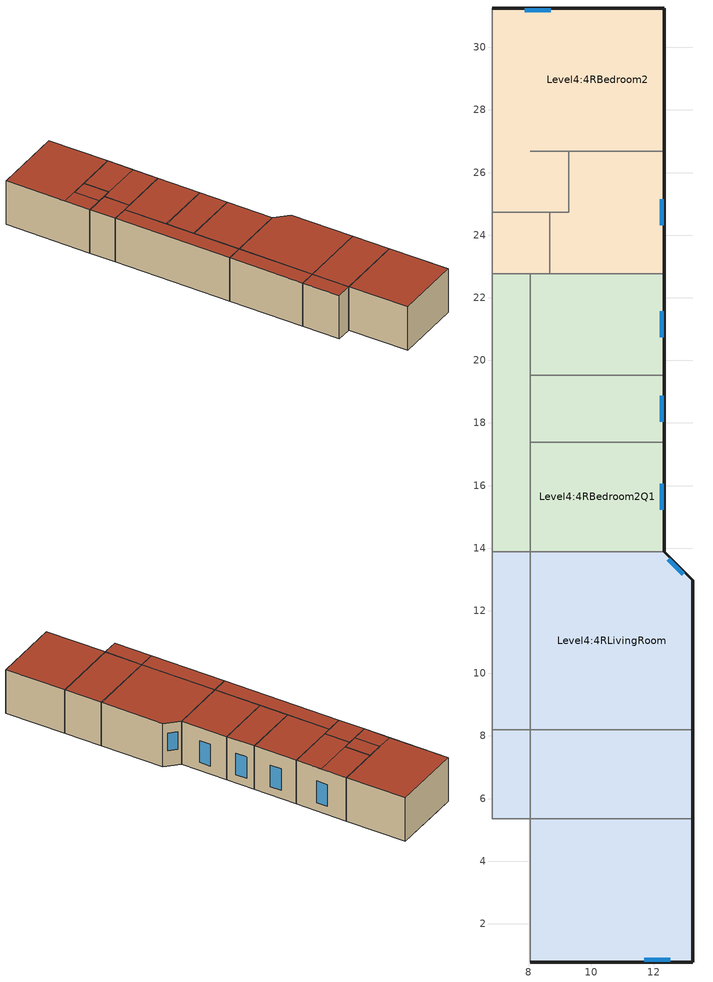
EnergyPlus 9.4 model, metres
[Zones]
Level4:4RBedroom2
 floor adiabatic (Project internal floor): 12.33,26.69 8.06,26.69 8.06,31.26 12.33,31.26 z14.02; 8.06,24.73 6.84,24.73 6.84,31.26 8.06,31.26 z14.02; 8.67,22.77 6.84,22.77 6.84,24.73 8.67,24.73 z14.02; 9.28,22.77 8.67,22.77 8.67,24.73 9.28,24.73 z14.02; 12.33,22.77 9.28,22.77 9.28,26.69 12.33,26.69 z14.02; 9.28,24.73 8.06,24.73 8.06,26.69 9.28,26.69 z14.02
 wall outside (Project wall): 12.33,22.77 12.33,26.69 12.33,31.26 6.84,31.26 z14.02:17.53
 wall to Level4:4RBedroom2 (Project partition): 8.06,26.69 9.28,26.69 12.33,26.69 / 6.84,24.73 8.06,24.73 / 8.67,22.77 8.67,24.73 8.06,24.73 / 9.28,26.69 9.28,24.73 8.67,24.73 z14.02:17.53
 wall to Level4:4RBedroom2 (Project partition_Rev): 12.33,26.69 9.28,26.69 8.06,26.69 / 8.06,24.73 6.84,24.73 / 8.06,24.73 8.67,24.73 8.67,22.77 / 8.67,24.73 9.28,24.73 9.28,26.69 z14.02:17.53
 wall adiabatic (Project partition): 6.84,31.26 6.84,24.73 6.84,22.77 z14.02:17.53
 wall to Level4:4RBedroom2Q1 (Project partition): 6.84,22.77 8.06,22.77 8.67,22.77 12.33,22.77 z14.02:17.53
 window x2 (Dbl Clr 6mm/6mm Air - 1001): 8.71,31.18 7.88,31.18 z14.62:16.37
 window (Dbl Clr 6mm/6mm Air - 1001): 12.25,24.31 12.25,25.15 z14.62:16.37
 roof outside (Project roof): 6.84,24.73 8.06,24.73 8.06,26.69 6.84,26.69 z17.53; 6.84,26.69 12.33,26.69 12.33,31.26 6.84,31.26 z17.53; 6.84,22.77 8.67,22.77 8.67,24.73 6.84,24.73 z17.53; 9.28,24.73 12.33,24.73 12.33,26.69 9.28,26.69 z17.53; 8.67,22.77 12.33,22.77 12.33,24.73 8.67,24.73 z17.53; 8.06,24.73 9.28,24.73 9.28,26.69 8.06,26.69 z17.53
Level4:4RBedroom2Q1
 floor adiabatic (Project internal floor): 12.33,19.52 8.06,19.52 8.06,22.77 12.33,22.77 z14.02; 8.06,13.88 6.84,13.88 6.84,22.77 8.06,22.77 z14.02; 12.33,17.39 8.06,17.39 8.06,19.52 12.33,19.52 z14.02; 12.33,13.88 8.06,13.88 8.06,17.39 12.33,17.39 z14.02
 wall outside (Project wall): 12.33,13.88 12.33,17.39 12.33,19.52 12.33,22.77 z14.02:17.53
 wall to Level4:4RBedroom2Q1 (Project partition): 8.06,22.77 8.06,19.52 12.33,19.52 / 8.06,13.88 8.06,17.39 8.06,19.52 / 8.06,17.39 12.33,17.39 z14.02:17.53
 wall to Level4:4RBedroom2Q1 (Project partition_Rev): 12.33,19.52 8.06,19.52 8.06,22.77 / 8.06,19.52 8.06,17.39 8.06,13.88 / 12.33,17.39 8.06,17.39 z14.02:17.53
 wall adiabatic (Project partition): 6.84,22.77 6.84,13.88 z14.02:17.53
 wall to Level4:4RLivingRoom (Project partition): 6.84,13.88 8.06,13.88 12.33,13.88 z14.02:17.53
 window (Dbl Clr 6mm/6mm Air - 1001): 12.25,20.73 12.25,21.57 / 12.25,18.04 12.25,18.87 / 12.25,15.22 12.25,16.05 z14.62:16.37
 roof outside (Project roof): 8.06,19.52 12.33,19.52 12.33,22.77 8.06,22.77 z17.53; 6.84,13.88 8.06,13.88 8.06,22.77 6.84,22.77 z17.53; 8.06,17.39 12.33,17.39 12.33,19.52 8.06,19.52 z17.53; 8.06,13.88 12.33,13.88 12.33,17.39 8.06,17.39 z17.53
Level4:4RLivingRoom
 floor adiabatic (Project internal floor): 13.24,0.78 8.06,0.78 8.06,5.35 13.24,5.35 z14.02; 8.06,8.19 6.84,8.19 6.84,13.88 8.06,13.88 z14.02; 13.24,8.19 8.06,8.19 8.06,13.88 12.33,13.88 13.24,12.97 z14.02; 8.06,5.35 6.84,5.35 6.84,8.19 8.06,8.19 z14.02; 13.24,5.35 8.06,5.35 8.06,8.19 13.24,8.19 z14.02
 wall outside (Project wall): 8.06,0.78 13.24,0.78 13.24,5.35 13.24,8.19 13.24,12.97 12.33,13.88 z14.02:17.53
 wall to Level4:4RLivingRoom (Project partition): 13.24,5.35 8.06,5.35 8.06,8.19 8.06,13.88 / 6.84,8.19 8.06,8.19 13.24,8.19 z14.02:17.53
 wall to Level4:4RLivingRoom (Project partition_Rev): 8.06,13.88 8.06,8.19 6.84,8.19 / 13.24,8.19 8.06,8.19 8.06,5.35 13.24,5.35 z14.02:17.53
 wall adiabatic (Project partition): 6.84,13.88 6.84,8.19 6.84,5.35 8.06,5.35 8.06,0.78 z14.02:17.53
 window x3 (Dbl Clr 6mm/6mm Air - 1001): 11.69,0.85 12.52,0.85 z14.62:16.37
 window (Dbl Clr 6mm/6mm Air - 1001): 12.94,13.16 12.46,13.64 z15.22:16.64
 roof outside (Project roof): 8.06,0.78 13.24,0.78 13.24,5.35 8.06,5.35 z17.53; 6.84,8.19 8.06,8.19 8.06,13.88 6.84,13.88 z17.53; 8.06,8.19 13.24,8.19 13.24,12.97 12.33,13.88 8.06,13.88 z17.53; 6.84,5.35 8.06,5.35 8.06,8.19 6.84,8.19 z17.53; 8.06,5.35 13.24,5.35 13.24,8.19 8.06,8.19 z17.53
[Site:Location]
Untitled (01-01:31-12)  (01-01:31-12): Latitude=40.66; Longitude=-73.8; Time Zone=-5; Elevation {m}=7
[Site:GroundTemperature:BuildingSurface]
18, 18, 18, 18, 18, 18, 18, 18, 18, 18, 18, 18
[Site:GroundTemperature:Deep]
14, 14, 14, 14, 14, 14, 14, 14, 14, 14, 14, 14
[Site:GroundTemperature:Shallow]
14, 14, 14, 14, 14, 14, 14, 14, 14, 14, 14, 14
[Site:GroundTemperature:FCfactorMethod]
January FCfactorMethod ground temperature {C}=6.02; Februry FCfactorMethod ground temperature {C}=2.12; March FCfactorMethod ground temperature {C}=1.06; April FCfactorMethod ground temperature {C}=1.98; May FCfactorMethod ground temperature {C}=7.24; June FCfactorMethod ground temperature {C}=13.14; July FCfactorMethod ground temperature {C}=18.69; August FCfactorMethod ground temperature {C}=22.71; September FCfactorMethod ground temperature {C}=23.88; October FCfactorMethod ground temperature {C}=21.99; November FCfactorMethod ground temperature {C}=17.45; December FCfactorMethod ground temperature {C}=11.72
[Site:GroundReflectance]
0.2, 0.2, 0.2, 0.2, 0.2, 0.2, 0.2, 0.2, 0.2, 0.2, 0.2, 0.2
[Site:GroundReflectance:SnowModifier]
2, 2
[SizingPeriod:DesignDay] Day of Month=15; Humidity Condition Type=WetBulb; Barometric Pressure {N/M**2}=101240.9; Rain Indicator=No; Snow on ground indicator=No
Name | Month | Day Type -- used for schedules | Maximum Dry-Bulb Temperature {C} | Daily Dry-Bulb Temperature Range {C} | Wetbulb at Maximum Dry-Bulb{C} | Wind Speed {m/s} | Wind Direction {Degrees N=0, S=180} | Daylight Savings Time Indicator | Solar Model Indicator | Clearness {0.0 to 1.2} | Max Dry-Bulb {C} | Daily Temp Range {C} | Wet-Bulb at Max {C} | Wind Speed {M/Sec} | Clearness {0.0 to 1.2} - gives no sun (but does include long wave radiant heat exchange with sky)
Summer Design Day in Untitled (01-01:31-12) Jun | 6 | SummerDesignDay | 33.2 | 10.7 | 22.9 | 0 | 0 | Yes | ASHRAEClearSky | 0.98
Summer Design Day in Untitled (01-01:31-12) Jul | 7 | SummerDesignDay | 35.3 | 9.5 | 24.6 | 0 | 0 | Yes | ASHRAEClearSky | 0.98
Summer Design Day in Untitled (01-01:31-12) Aug | 8 | SummerDesignDay | 33.7 | 8.5 | 23.6 | 0 | 0 | Yes | ASHRAEClearSky | 0.98
Summer Design Day in Untitled (01-01:31-12) Sep | 9 | SummerDesignDay | 30.4 | 8.3 | 21.5 | 0 | 0 | Yes | ASHRAEClearSky | 0.98
Winter Design Day in Untitled (01-01:31-12) | 1 | WinterDesignDay |  |  |  |  | 310 | No |  |  | -10.1 | 0 | -10.1 | 7.4 | 0
[Building]
Building: North Axis=0; Terrain=Suburbs; Loads Convergence Tolerance=.04; Temperature Convergence Tolerance=.4; Solar Distribution=FullExterior; Maximum number of warmup days=25; Minimum number of warmup days=6
[Material:NoMass] Roughness=Rough; Thermal Emittance=0.9; Solar Absorptance=0.7; Visible Absorptance=0.7
Name | Resistance {m2-K/w}
1_RVAL_2 | .21
3_RVAL_3 | .18
5_RVAL_2; 6_RVAL_2 | .15
[Construction]
Project internal floor: Gypsum Plastering_.0127, 1_RVAL_2, Plywood (Heavyweight)_.0254, Timber Flooring_.0127
Project roof: Asphalt 1_.01, Cast Concrete (Lightweight)_.1, 3_RVAL_3, Plasterboard_.013
Project partition: Gypsum Plasterboard_.025, 5_RVAL_2, Gypsum Plasterboard_.025
Project partition_Rev: Gypsum Plasterboard_.025, 6_RVAL_2, Gypsum Plasterboard_.025
Project wall: Brickwork Outer_.1, Brickwork Inner_.1, Gypsum Plastering_.013
Dbl Clr 6mm/6mm Air - 1001: 3, 1001, 3
Dbl Clr 6mm/6mm Air - 2001: 3, 1001, 3, 20002
[WindowMaterial:Gas]
1001: Gas type (Air - Argon - Krypton - Xenon - SF6 - Custom)=Air; Thickness {m}=.006
[WindowMaterial:Glazing]
3: Optical data type {SpectralAverage or Spectral}=SpectralAverage; Thickness {m}=.006; Solar transmittance at normal incidence=.775; Solar reflectance at normal incidence: front side=.071; Solar reflectance at normal incidence: back side=.071; Visible transmittance at normal incidence=.881; Visible reflectance at normal incidence: front side=.08; Visible reflectance at normal incidence: back side=.08; IR transmittance at normal incidence=0; IR emissivity: front side=.84; IR emissivity: back side=.84; Conductivity {W/m-K}=.9; Dirt Correction Factor for Solar and Visible Transmittance=1
[WindowMaterial:Blind]
20002: Slat orientation=Horizontal; Slat width (m)=0.025; Slat separation (m)=0.01875; Slat thickness (m)=0.001; Slat angle (deg)=45; Slat conductivity (W/m-K)=0.9; Slat beam solar transmittance=0; Slat beam solar reflectance, front side=0.5; Slat beam solar reflectance, back side=0.5; Slat diffuse solar transmittance=0; Slat diffuse solar reflectance, front side=0.5; Slat diffuse solar reflectance, back side=0.5; Slat beam visible transmittance=0; Slat beam visible reflectance, front side=0.5; Slat beam visible reflectance, back side=0.5; Slat diffuse visible transmittance=0; Slat diffuse visible reflectance, front side=0.5; Slat diffuse visible reflectance, back side=0.5; Slat IR (thermal) hemispherical transmittance=0; Slat IR (thermal) hemispherical reflectance, front side=0.9; Slat IR (thermal) hemispherical reflectance, back side=0.9; Blind-to-glass distance=0.05; Blind top opening multiplier=0.5; Blind bottom opening multiplier=0.5; Blind left-side opening multiplier=0.5; Blind right-side opening multiplier=0.5; Minimum slat angle (deg)=0; Maximum slat angle (deg)=180
[Material] Roughness=Rough; Thermal Emittance=0.9
Name | Thickness {m} | Conductivity {w/m-K} | Density {kg/m3} | Specific Heat {J/kg-K} | Solar Absorptance | Visible Absorptance
Gypsum Plastering_.0127 | .0127 | 0.4 | 1000 | 1000 | 0.5 | 0.5
Plywood (Heavyweight)_.0254 | .0254 | 0.15 | 700 | 1420 | 0.78 | 0.78
Timber Flooring_.0127 | .0127 | 0.14 | 650 | 1200 | 0.78 | 0.78
Asphalt 1_.01 | .01 | 0.7 | 2100 | 1000 | 0.85 | 0.9
Cast Concrete (Lightweight)_.1 | .1 | 0.38 | 1200 | 1000 | 0.6 | 0.6
Plasterboard_.013 | .013 | 0.25 | 2800 | 896 | 0.5 | 0.5
Gypsum Plasterboard_.025 | .025 | 0.25 | 900 | 1000 | 0.5 | 0.5
Brickwork Outer_.1 | .1 | 0.84 | 1700 | 800 | 0.7 | 0.7
Brickwork Inner_.1 | .1 | 0.62 | 1700 | 800 | 0.7 | 0.7
Gypsum Plastering_.013 | .013 | 0.4 | 1000 | 1000 | 0.5 | 0.5
[WindowShadingControl] Shading type=InteriorBlind; Name of glazed construction with shading=Dbl Clr 6mm/6mm Air - 2001; Shading control type=OnIfScheduleAllows; Schedule=TM59_Living_Occ; Shading control is scheduled=Yes; Glare control is active=No; Type of slat angle control=FixedSlatAngle; Setpoint 2=0; Multiple Surface Control Type=Group
Name | Zone | Fenestration Surface 1 | Fenestration Surface 2 | Fenestration Surface 3
11001 | Level4:4RBedroom2 | Level4:4RBedroom2_Wall_6_0_0_0_0_1_Win | Level4:4RBathroom1_Wall_2_0_0_0_0_0_Win
21001 | Level4:4RBedroom2Q1 | Level4:4RBedroom2Q1_Wall_2_0_0_0_0_0_Win | Level4:4RBathroom2_Wall_2_0_0_0_0_0_Win | Level4:4RBedroom3_Wall_2_0_0_0_0_0_Win
31001 | Level4:4RLivingRoom | Level4:4RLivingRoom_Wall_5_0_0_0_0_2_Win | Level4:4RKitchen_Wall_3_0_0_0_0_0_Win
[Zone] Relative North (to building)=0; Zone Type=1; Zone multiplier=1; Zone inside convection algorithm=TARP; Part Of Total Floor Area=Yes
Name | Zone volume | Floor Area
Level4:4RBedroom2 | 128.5313 | 40.8088
Level4:4RBedroom2Q1 | 135.2019 | 42.9267
Level4:4RLivingRoom | 219.3193 | 69.634
[PEOPLE] Number of People SCHEDULE=TM59_Living_Occ; Number of People Calculation Method=People/Area; People per Zone Floor Area=.0188; radiant fraction=.3; User Specified Sensible Fraction=AutoCalculate; CO2 generation rate per unit of activity level (units m3/s-W=3.82e-08; Enable ASHRAE 55 comfort warnings=No; MRT Calculation Type=ZoneAveraged; Work Efficiency SCHEDULE Name (0.0-1.0,real)=Work efficiency; Clothing Insulation Calculation Method=ClothingInsulationSchedule; Air Velocity SCHEDULE Name (units m/s, real)=Default Air Velocity for Comfort Calculations
Name | Zone | Activity level SCHEDULE Name (units W/person, real) | Clothing Insulation SCHEDULE Name (real)
People Level4:4RBedroom2 | Level4:4RBedroom2 | Activity Schedule 20763 | Clothing Schedule 20763
People Level4:4RBedroom2Q1 | Level4:4RBedroom2Q1 | Activity Schedule 20782 | Clothing Schedule 20782
People Level4:4RLivingRoom | Level4:4RLivingRoom | Activity Schedule 20833 | Clothing Schedule 20833
[Lights] Lighting SCHEDULE=TM59_Default_Light; Design Level calculation method=Watts/Area; Watts per Zone Area {W/m2}=5; Return Air Fraction=0; Radiant fraction=.42; Fraction Visible=.18; Fraction Replaceable=1
Name | Zone | LightsEndUseKey
Level4:4RBedroom2 General lighting | Level4:4RBedroom2 | ELECTRIC EQUIPMENT#Level4:4RBedroom2#GeneralLights
Level4:4RBedroom2Q1 General lighting | Level4:4RBedroom2Q1 | ELECTRIC EQUIPMENT#Level4:4RBedroom2Q1#GeneralLights
Level4:4RLivingRoom General lighting | Level4:4RLivingRoom | ELECTRIC EQUIPMENT#Level4:4RLivingRoom#GeneralLights
[WaterUse:Equipment] DHW SCHEDULE=Dwell_DomCommonAreas_Occ
Name | Peak Volumetric Flow Rate {m3/s} | Target Temperature Schedule | Hot Water Supply Temperature Schedule | Cold Water Supply Temperature Schedule | Zone
DHW Level4:4RBedroom2 | 5.00664e-07 | DHW Supply Temperature Level4:4RBedroom2 | DHW Supply Temperature Level4:4RBedroom2 | DHW Mains Temperature Level4:4RBedroom2 | Level4:4RBedroom2
DHW Level4:4RBedroom2Q1 | 5.26647e-07 | DHW Supply Temperature Level4:4RBedroom2Q1 | DHW Supply Temperature Level4:4RBedroom2Q1 | DHW Mains Temperature Level4:4RBedroom2Q1 | Level4:4RBedroom2Q1
DHW Level4:4RLivingRoom | 8.54306e-07 | DHW Supply Temperature Level4:4RLivingRoom | DHW Supply Temperature Level4:4RLivingRoom | DHW Mains Temperature Level4:4RLivingRoom | Level4:4RLivingRoom
[ZoneInfiltration:DesignFlowRate] Infiltration SCHEDULE=On 24/7; Design Volume Flow Rate calculation method=Flow/zone; Constant Term Coefficient=.606; Temperature Term Coefficient=.03636; Velocity Term Coefficient=.1177; Velocity Squared Term Coefficient=0
Name | Zone | Design Volume Flow Rate (m3/s)
Level4:4RBedroom2 Infiltration | Level4:4RBedroom2 | .012853
Level4:4RBedroom2Q1 Infiltration | Level4:4RBedroom2Q1 | .009013
Level4:4RLivingRoom Infiltration | Level4:4RLivingRoom | .021932
[Exterior:Lights]
EXTERIOR LIGHTING: Lighting SCHEDULE=On 24/7; Design Equipment Level (W)=100; Control Option=AstronomicalClock; LightsEndUseKey=EXTERIOR LIGHTING#1
[Sizing:Zone] Zone Cooling Design Supply Air Temperature Input Method=SupplyAirTemperature; Zone Cooling Design Supply Air Temperature (C)=12; Zone Cooling Design Supply Air Temperature Difference=0; Zone Heating Design Supply Air Temperature Input Method=SupplyAirTemperature; Zone Heating Design Supply Air Temperature (C)=35; Zone Heating Design Supply Air Temperature Difference=0; Zone Cooling Design Supply Air Humidity Ratio (kgWater/kgDryAir)=0.0077; Zone Heating Design Supply Air Humidity Ratio (kgWater/kgDryAir)=0.0156; Zone Heating Sizing Factor=1.25; Zone Cooling Sizing Factor=1.15; Cooling Design Air Flow Method=DesignDay; Cooling Minimum Air Flow Fraction=0; Heating Design Air Flow Method=DesignDay
Name | Design Specification Zone Air Distribution Object
Level4:4RBedroom2 | Level4:4RBedroom2
Level4:4RBedroom2Q1 | Level4:4RBedroom2Q1
Level4:4RLivingRoom | Level4:4RLivingRoom
[DesignSpecification:ZoneAirDistribution] Zone Air Distribution Effectiveness in Cooling Mode (dimensionless)=1; Zone Air Distribution Effectiveness in Heating Mode (dimensionless)=1
Level4:4RBedroom2; Level4:4RBedroom2Q1; Level4:4RLivingRoom
[ZoneControl:Thermostat]
Level4:4RBedroom2 Thermostat: Level4:4RBedroom2, Zone Control Type Sched, ThermostatSetpoint:DualSetpoint, Dual Setpoint - Zone Level4:4RBedroom2
Level4:4RBedroom2Q1 Thermostat: Level4:4RBedroom2Q1, Zone Control Type Sched, ThermostatSetpoint:DualSetpoint, Dual Setpoint - Zone Level4:4RBedroom2Q1
Level4:4RLivingRoom Thermostat: Level4:4RLivingRoom, Zone Control Type Sched, ThermostatSetpoint:DualSetpoint, Dual Setpoint - Zone Level4:4RLivingRoom
[ThermostatSetpoint:DualSetpoint]
Dual Setpoint - Zone Level4:4RBedroom2: Level4:4RBedroom2 Heating Setpoint Schedule, Level4:4RBedroom2 Cooling SP Sch
Dual Setpoint - Zone Level4:4RBedroom2Q1: Level4:4RBedroom2Q1 Heating Setpoint Schedule, Level4:4RBedroom2Q1 Cooling SP Sch
Dual Setpoint - Zone Level4:4RLivingRoom: Level4:4RLivingRoom Heating Setpoint Schedule, Level4:4RLivingRoom Cooling SP Sch
[Zone equipment]
Level4:4RBedroom2: Level4:4RBedroom2 Ideal Loads Air
Level4:4RBedroom2Q1: Level4:4RBedroom2Q1 Ideal Loads Air
Level4:4RLivingRoom: Level4:4RLivingRoom Ideal Loads Air
[ZoneHVAC:IdealLoadsAirSystem] Maximum Heating Supply Air Temperature {C}=35; Minimum Cooling Supply Air Temperature {C}=12; Maximum Heating Supply Air Humidity Ratio {kg-H2O/kg-air}=0.0156; Minimum Cooling Supply Air Humidity Ratio {kg-H2O/kg-air}=0.0077; Heating Limit=LimitCapacity; Maximum Heating Air Flow Rate {m3/s}=Autosize; Maximum Sensible Heating Capacity=Autosize; Cooling Limit=LimitCapacity; Maximum Total Cooling Capacity=Autosize; Dehumidification Control Type=None; Humidification Control Type=None; Outdoor Air Economizer Type=DifferentialDryBulb; Heat Recovery Type=None
Name | Maximum Cooling Air Flow Rate {m3/s} | Heating Availability Schedule | Cooling availability schedule
Level4:4RBedroom2 Ideal Loads Air | .319702 | Level4:4RBedroom2 Heating Availability Sch | Level4:4RBedroom2 Cooling Availability Sch
Level4:4RBedroom2Q1 Ideal Loads Air | .161919 | Level4:4RBedroom2Q1 Heating Availability Sch | Level4:4RBedroom2Q1 Cooling Availability Sch
Level4:4RLivingRoom Ideal Loads Air | .27512 | Level4:4RLivingRoom Heating Availability Sch | Level4:4RLivingRoom Cooling Availability Sch
[Schedule:Compact]
Work efficiency: Any Number, Through: 12/31, For: AllDays, Until: 24:00, 0
On 24/7: Any Number, Through: 12/31, For: AllDays, Until: 24:00, 1
Dwell_DomCommonAreas_Occ: Fraction, Through: 31 Dec, For: Weekdays SummerDesignDay, Until: 07:00, 0, Until: 08:00, 0.5, Until: 09:00, 1, Until: 10:00, 0.5, Until: 17:00, 0, Until: 18:00, 0.25, Until: 19:00, 0.5, Until: 20:00, 0.75, Until: 22:00, 1, Until: 23:00, 0.75, Until: 24:00, 0.25, For: Weekends, Until: 09:00, 0, Until: 21:00, 1, Until: 24:00, 0, For: Holidays, Until: 09:00, 0, Until: 21:00, 1, Until: 24:00, 0, For: WinterDesignDay AllOtherDays, Until: 24:00, 0
TM59_Default_Light: Fraction, Through: 31 Dec, For: Weekdays SummerDesignDay Weekends, Until: 18:00, 0, Until: 23:00, 1, Until: 24:00, 0, For: WinterDesignDay AllOtherDays, Until: 24:00, 0
Default Air Velocity for Comfort Calculations: Any Number, Through: 12/31, For: AllDays, Until: 24:00, 0.137
Activity Schedule 20763; Activity Schedule 20782; Activity Schedule 20833: Any Number, Through: 12/31, For: AllDays, Until: 24:00, 130
Clothing Schedule 20763; Clothing Schedule 20782; Clothing Schedule 20833: Any Number, Through: 4/1, For: AllDays, Until: 24:00, 1, Through: 9/30, For: AllDays, Until: 24:00, .5, Through: 12/31, For: AllDays, Until: 24:00, 1
DHW Supply Temperature Level4:4RBedroom2; DHW Supply Temperature Level4:4RBedroom2Q1; DHW Supply Temperature Level4:4RLivingRoom: Temperature, Through: 12/31, For: AllDays, Until: 24:00, 65
DHW Mains Temperature Level4:4RBedroom2; DHW Mains Temperature Level4:4RBedroom2Q1; DHW Mains Temperature Level4:4RLivingRoom: Temperature, Through: 12/31, For: AllDays, Until: 24:00, 10
Level4:4RBedroom2 Heating Setpoint Schedule; Level4:4RBedroom2Q1 Heating Setpoint Schedule; Level4:4RLivingRoom Heating Setpoint Schedule: Temperature, Through: 30 Apr, For: Weekdays Weekends Holidays, Until: 14:00, 12, Until: 23:00, 21, Until: 24:00, 12, For: WinterDesignDay, Until: 24:00, 21, For: AllOtherDays, Until: 24:00, -50, Through: 30 Sep, For:AllDays, Until: 24:00, 12, Through: 31 Dec, For: Weekdays Weekends Holidays, Until: 14:00, 12, Until: 23:00, 21, Until: 24:00, 12, For: AllOtherDays, Until: 24:00, -50
Level4:4RBedroom2 Heating Availability Sch; Level4:4RBedroom2Q1 Heating Availability Sch; Level4:4RLivingRoom Heating Availability Sch: Temperature, Through: 30 Apr, For: Weekdays Weekends Holidays, Until: 14:00, 1, Until: 23:00, 1, Until: 24:00, 1, For: WinterDesignDay, Until: 24:00, 1, For: AllOtherDays, Until: 24:00, 0, Through: 30 Sep, For:AllDays, Until: 24:00, 1, Through: 31 Dec, For: Weekdays Weekends Holidays, Until: 14:00, 1, Until: 23:00, 1, Until: 24:00, 1, For: AllOtherDays, Until: 24:00, 0
Level4:4RBedroom2 Cooling SP Sch; Level4:4RBedroom2Q1 Cooling SP Sch; Level4:4RLivingRoom Cooling SP Sch: Temperature, Through: 31 Dec, For: Weekdays SummerDesignDay, Until: 14:00, 100, Until: 23:00, 25, Until: 24:00, 100, For: Weekends, Until: 14:00, 100, Until: 23:00, 25, Until: 24:00, 100, For: Holidays, Until: 14:00, 100, Until: 23:00, 25, Until: 24:00, 100, For: WinterDesignDay AllOtherDays, Until: 24:00, 100
Level4:4RBedroom2 Cooling Availability Sch; Level4:4RBedroom2Q1 Cooling Availability Sch; Level4:4RLivingRoom Cooling Availability Sch: Temperature, Through: 31 Dec, For: Weekdays SummerDesignDay, Until: 14:00, 0, Until: 23:00, 1, Until: 24:00, 0, For: Weekends, Until: 14:00, 0, Until: 23:00, 1, Until: 24:00, 0, For: Holidays, Until: 14:00, 0, Until: 23:00, 1, Until: 24:00, 0, For: WinterDesignDay AllOtherDays, Until: 24:00, 0
[SCHEDULE:COMPACT]
TM59_Living_Occ: Fraction, Through: 31 Dec, For: WinterDesignDay, Until: 24:00, 0, For: AllOtherDays, Until: 09:00, 0, Until: 22:00, 0.75, Until: 24:00, 0
[Schedule:Day:Hourly]
Summer Control Type Day Sch; Winter Control Type Day Sch: Control Type, 4, 4, 4, 4, 4, 4, 4, 4, 4, 4, 4, 4, 4, 4, 4, 4, 4, 4, 4, 4, 4, 4, 4, 4
[Schedule:Week:Daily]
Summer Control Type Week Sch: Summer Control Type Day Sch, Summer Control Type Day Sch, Summer Control Type Day Sch, Summer Control Type Day Sch, Summer Control Type Day Sch, Summer Control Type Day Sch, Summer Control Type Day Sch, Summer Control Type Day Sch, Summer Control Type Day Sch, Summer Control Type Day Sch, Summer Control Type Day Sch, Summer Control Type Day Sch
Winter Control Type Week Sch: Winter Control Type Day Sch, Winter Control Type Day Sch, Winter Control Type Day Sch, Winter Control Type Day Sch, Winter Control Type Day Sch, Winter Control Type Day Sch, Winter Control Type Day Sch, Winter Control Type Day Sch, Winter Control Type Day Sch, Winter Control Type Day Sch, Winter Control Type Day Sch, Winter Control Type Day Sch
[Schedule:Year]
Zone Control Type Sched: Control Type, Winter Control Type Week Sch, 1, 1, 3, 31, Summer Control Type Week Sch, 4, 1, 9, 30, Winter Control Type Week Sch, 10, 1, 12, 31
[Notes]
Geometry convention template : External measurements
Zone geometry and surface areas : 2-Outer
Zone volume calculation method : 1-Inner
Zone floor area calculation method : 1-Inner
Window to wall ratio method : 1-Inner
Hourly weather file: C:\ProgramData\DesignBuilder\Weather Data\USA_NY_NEW YORK J F KENNEDY INTL AR_TMY3.epw
